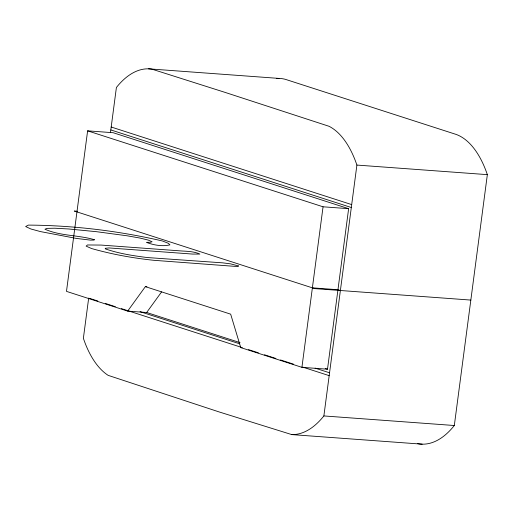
<?xml version="1.0" encoding="UTF-8"?>
<svg xmlns="http://www.w3.org/2000/svg" width="513" height="513" viewBox="0 0 513 513"><rect width="100%" height="100%" fill="white"/><g stroke="black" fill="none" stroke-linecap="round" stroke-linejoin="round"><path stroke-width="0.77" d="M127.654 311.109L145.365 286.639L230.664 314.161L240.751 347.596L301.92 367.334L327.499 369.206L348.635 208.676L113.193 132.72L87.62 130.841L66.485 291.378L127.654 311.109L146.66 312.507L240.026 342.626M88.678 298.066L83.369 338.356L85.235 343.454A113.367 55.186 -85.8 0 0 108.172 375.369L218.968 411.888L291.75 434.594L422.193 444.168M110.5 132.309L116.4 87.486A113.367 55.186 -85.8 0 1 151.797 69.114L224.54 92.218L329.032 126.288A113.367 55.186 -85.8 0 1 356.901 165.071L323.876 415.94A113.367 55.186 -85.8 0 1 291.75 434.594M301.92 367.334L323.055 206.797L87.62 130.841M417.402 443.399L418.929 443.886A113.367 55.186 -85.8 0 0 454.319 425.514L487.35 174.644A113.335 55.167 -85.8 0 0 456.339 134.489L285.478 79.368A113.367 55.186 -85.8 0 0 276.347 78.47M146.66 312.507L161.582 291.903M148.533 68.832L278.976 78.406M356.901 165.071L487.35 174.644M323.055 206.797L348.635 208.676M77.405 211.266L74.308 211.042L314.809 288.627L470.838 300.079M312.385 287.844L337.964 289.723L340.388 290.505M145.365 286.639L146.949 286.754M240.751 347.596L242.335 347.711M323.876 415.94L454.319 425.514M111.199 127.019L351.7 204.604M110.814 129.93L351.315 207.515M325.236 368.475L327.499 369.206M140.049 311.654L239.751 343.819M315.097 368.129L329.558 372.791M89.442 298.31L97.816 301.009M105.428 303.465L115.316 306.659M121.408 308.621L240.898 347.173M248.51 349.629L258.405 352.816M264.49 354.784L275.904 358.465M280.476 359.94L293.41 364.115M302.542 367.058L329.186 375.651M238.346 265.907L238.34 266.26L237.044 266.42L234.197 266.311L153.791 260.296C132.784 258.071 111.898 254.301 91.564 248.536L86.133 246.144L87.466 244.97L101.099 245.067L182.256 251.024C188.175 251.338 194.44 251.594 199.89 254.063L192.638 254.076L108.916 247.933L105.197 248.324L105.454 248.92C118.933 253.582 133.181 255.769 147.302 257.545L222.636 262.848L230.517 263.849L238.346 265.907M94.373 239.706L94.007 240.084L90.32 240.116L76.373 238.417L40.501 231.594L30.94 229.003L25.65 226.534L28.35 225.104C73.34 225.348 118.529 230.901 162.377 240.956L168.373 243.309L169.925 244.874C162.358 246.715 153.554 245.131 146.404 242.348L150.341 242.271L152.079 241.764L148.263 240.078L139.703 238.006L127.269 235.82L96.739 231.722L68.704 228.978L54.699 228.221L47.081 228.375L44.945 229.215C60.496 236.127 78.29 234.916 94.373 239.706"/></g></svg>
